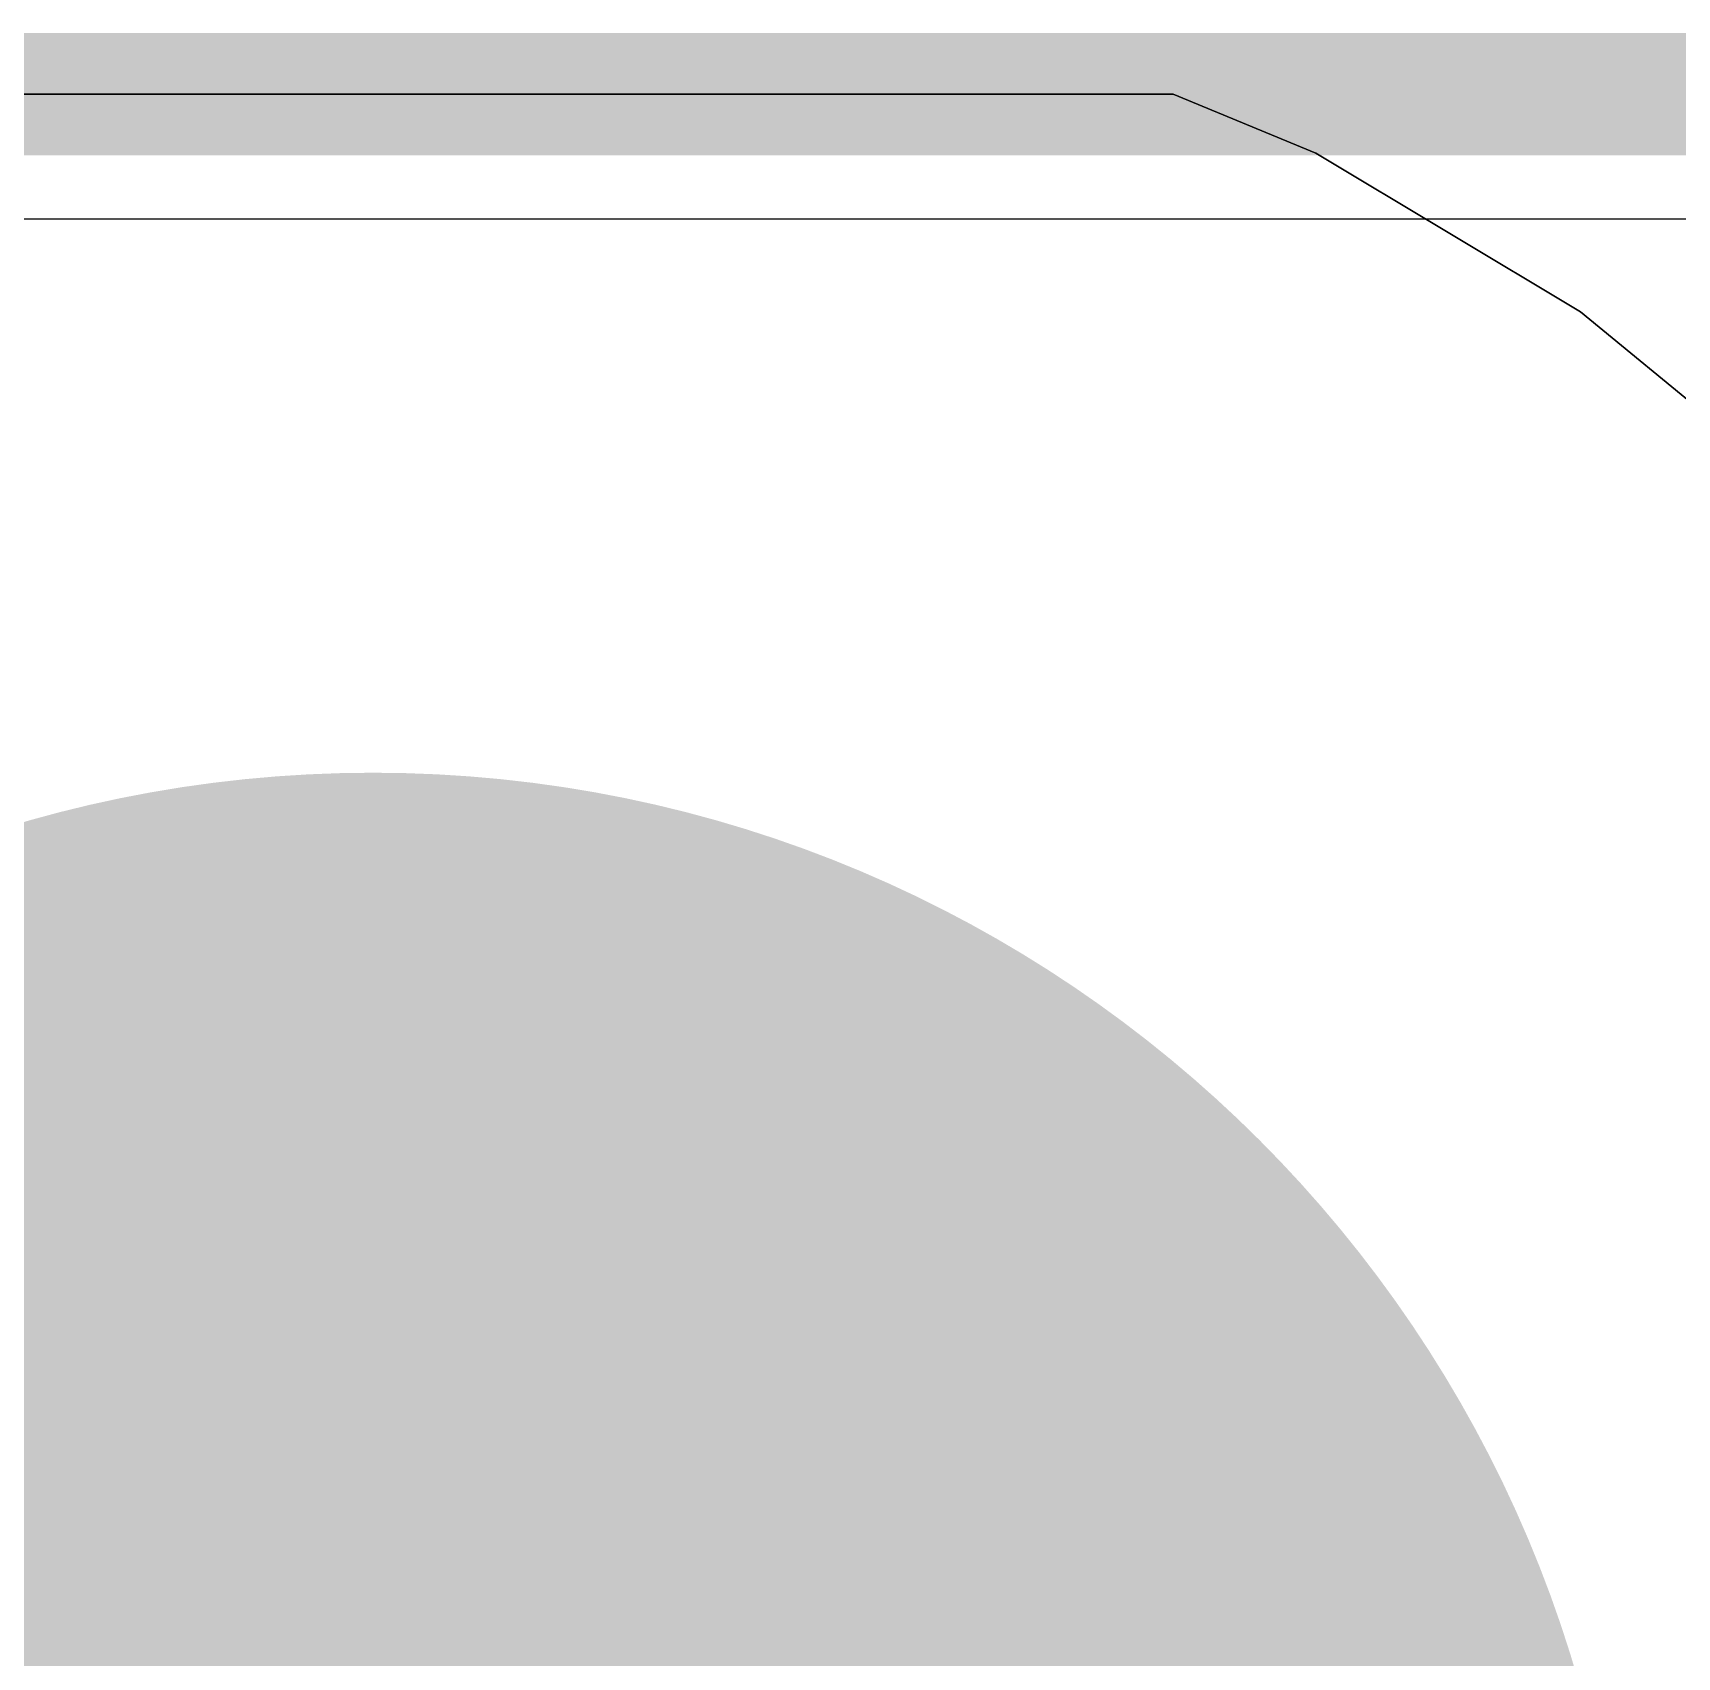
# Model space of a CAD drawing. Header units: inches. Extents: x -4 to 5258, y -4 to 5281.
# Drawn here: x -0.724 to 2.688, y 102.767 to 106.136 of the extents above; entities that cross this region are included whole.
import ezdxf

# ---------------------------------------------------------------- set-up
doc = ezdxf.new("R2010")
doc.units = ezdxf.units.IN
for name, color, linetype in [('Board Outline', 216, 'Continuous'), ('Bottom Layer', 5, 'Continuous'), ('Bottom Solder', 6, 'Continuous'), ('Drill Drawing', 1, 'Continuous'), ('Layer 1', 16, 'Continuous'), ('Layer 2', 76, 'Continuous'), ('Multi-Layer', 9, 'Continuous'), ('Pad Holes', 156, 'Continuous'), ('Top Layer', 1, 'Continuous'), ('Top Solder', 216, 'Continuous'), ('Via Holes', 16, 'Continuous')]:
    doc.layers.add(name, color=color, linetype=linetype)

msp = doc.modelspace()

# ---------------------------------------------------------------- hatches: boundary and pattern name
at = {"layer": 'Bottom Layer'}
h = msp.add_hatch(color=5, dxfattribs=at)
edge = h.paths.add_edge_path()
edge.add_arc((-0.0187, 102), 2.5, 0, 360)
h = msp.add_hatch(color=5, dxfattribs=at)
edge = h.paths.add_edge_path()
edge.add_arc((0.1083, 103.96), 0.3, 0, 360)
h = msp.add_hatch(color=5, dxfattribs=at)
edge = h.paths.add_edge_path()
edge.add_arc((1.4541, 103.2973), 0.3, 0, 360)
at = {"layer": 'Bottom Solder'}
h = msp.add_hatch(color=6, dxfattribs=at)
edge = h.paths.add_edge_path()
edge.add_arc((-0.0187, 102), 2.6016, 0, 360)
h = msp.add_hatch(color=6, dxfattribs=at)
edge = h.paths.add_edge_path()
edge.add_arc((0.1083, 103.96), 0.4016, 0, 360)
h = msp.add_hatch(color=6, dxfattribs=at)
edge = h.paths.add_edge_path()
edge.add_arc((1.4541, 103.2973), 0.4016, 0, 360)
at = {"layer": 'Layer 1'}
h = msp.add_hatch(color=16, dxfattribs=at)
edge = h.paths.add_edge_path()
edge.add_arc((-0.0187, 102), 2.5, 0, 360)
h = msp.add_hatch(color=16, dxfattribs=at)
edge = h.paths.add_edge_path()
edge.add_arc((0.1083, 103.96), 0.3, 0, 360)
h = msp.add_hatch(color=16, dxfattribs=at)
edge = h.paths.add_edge_path()
edge.add_arc((1.4541, 103.2973), 0.3, 0, 360)
at = {"layer": 'Layer 2'}
h = msp.add_hatch(color=76, dxfattribs=at)
edge = h.paths.add_edge_path()
edge.add_arc((-0.0187, 102), 2.5, 0, 360)
h = msp.add_hatch(color=76, dxfattribs=at)
edge = h.paths.add_edge_path()
edge.add_arc((0.1083, 103.96), 0.3, 0, 360)
h = msp.add_hatch(color=76, dxfattribs=at)
edge = h.paths.add_edge_path()
edge.add_arc((1.4541, 103.2973), 0.3, 0, 360)
at = {"layer": 'Multi-Layer'}
h = msp.add_hatch(color=9, dxfattribs=at)
edge = h.paths.add_edge_path()
edge.add_arc((-0.0187, 102), 2.5, 0, 360)
at = {"layer": 'Pad Holes'}
h = msp.add_hatch(color=7, dxfattribs=at)
edge = h.paths.add_edge_path()
edge.add_arc((-0.0187, 102), 1.55, 0, 360)
at = {"layer": 'Top Layer'}
h = msp.add_hatch(color=1, dxfattribs=at)
edge = h.paths.add_edge_path()
edge.add_arc((-0.0187, 102), 2.5, 0, 360)
h = msp.add_hatch(color=1, dxfattribs=at)
edge = h.paths.add_edge_path()
edge.add_arc((0.1083, 103.96), 0.3, 0, 360)
h = msp.add_hatch(color=1, dxfattribs=at)
edge = h.paths.add_edge_path()
edge.add_arc((1.4541, 103.2973), 0.3, 0, 360)
at = {"layer": 'Top Solder'}
h = msp.add_hatch(color=216, dxfattribs=at)
edge = h.paths.add_edge_path()
edge.add_arc((-0.0187, 102), 2.6016, 0, 360)
h = msp.add_hatch(color=216, dxfattribs=at)
edge = h.paths.add_edge_path()
edge.add_arc((0.1083, 103.96), 0.4016, 0, 360)
h = msp.add_hatch(color=216, dxfattribs=at)
edge = h.paths.add_edge_path()
edge.add_arc((1.4541, 103.2973), 0.4016, 0, 360)
at = {"layer": 'Via Holes'}
h = msp.add_hatch(color=7, dxfattribs=at)
edge = h.paths.add_edge_path()
edge.add_arc((0.1083, 103.96), 0.15, 0, 360)
h = msp.add_hatch(color=7, dxfattribs=at)
edge = h.paths.add_edge_path()
edge.add_arc((1.4541, 103.2973), 0.15, 0, 360)

# ---------------------------------------------------------------- linework, layer by layer
at = {"layer": 'Board Outline'}
msp.add_lwpolyline([(-4.0093, 106.0093, 0.254, 0.254, 0), (145.9907, 106.0093, 0.254, 0.254, 0)], format="xyseb", dxfattribs=at)
at = {"layer": 'Bottom Layer'}
for p, q in [((1.642, 106.0094), (-4.0094, 106.0094)), ((1.642, 106.0094), (1.642, 106.0094)), ((1.9378, 105.8869), (1.642, 106.0094)), ((2.4869, 105.5577), (1.9378, 105.8869)), ((2.9818, 105.1516), (2.4869, 105.5577))]:
    msp.add_line(p, q, dxfattribs=at)
at = {"layer": 'Bottom Solder'}
for p, q in [((1.642, 106.0094), (-4.0094, 106.0094)), ((1.642, 106.0094), (1.642, 106.0094)), ((1.9378, 105.8869), (1.642, 106.0094)), ((2.4869, 105.5577), (1.9378, 105.8869)), ((2.9818, 105.1516), (2.4869, 105.5577))]:
    msp.add_line(p, q, dxfattribs=at)
at = {"layer": 'Drill Drawing'}
for points in [[(-0.0187, 104.087, 0.0508, 0.0508, 0), (-0.0187, 104.214, 0.0508, 0.0508, 0)], [(-0.0187, 104.214, 0.0508, 0.0508, 0), (0.2353, 104.214, 0.0508, 0.0508, 0)], [(0.2353, 104.087, 0.0508, 0.0508, 0), (0.2353, 104.214, 0.0508, 0.0508, 0)], [(0.0321, 104.0362, 0.0508, 0.0508, 0), (0.0321, 104.1124, 0.0508, 0.0508, 0)], [(0.0321, 104.1124, 0.0508, 0.0508, 0), (0.1845, 104.1124, 0.0508, 0.0508, 0)], [(0.1845, 104.0362, 0.0508, 0.0508, 0), (0.1845, 104.1124, 0.0508, 0.0508, 0)], [(-0.1457, 103.833, 0.0508, 0.0508, 0), (-0.1457, 104.087, 0.0508, 0.0508, 0)], [(-0.1457, 104.087, 0.0508, 0.0508, 0), (-0.0187, 104.087, 0.0508, 0.0508, 0)], [(0.2353, 104.087, 0.0508, 0.0508, 0), (0.3623, 104.087, 0.0508, 0.0508, 0)], [(0.3623, 103.833, 0.0508, 0.0508, 0), (0.3623, 104.087, 0.0508, 0.0508, 0)], [(-0.0441, 103.8838, 0.0508, 0.0508, 0), (-0.0441, 104.0362, 0.0508, 0.0508, 0)], [(-0.0441, 104.0362, 0.0508, 0.0508, 0), (0.0321, 104.0362, 0.0508, 0.0508, 0)], [(0.1845, 104.0362, 0.0508, 0.0508, 0), (0.2607, 104.0362, 0.0508, 0.0508, 0)], [(0.2607, 103.8838, 0.0508, 0.0508, 0), (0.2607, 104.0362, 0.0508, 0.0508, 0)], [(-0.0441, 103.8838, 0.0508, 0.0508, 0), (0.0321, 103.8838, 0.0508, 0.0508, 0)], [(0.0321, 103.8076, 0.0508, 0.0508, 0), (0.0321, 103.8838, 0.0508, 0.0508, 0)], [(0.1845, 103.8838, 0.0508, 0.0508, 0), (0.2607, 103.8838, 0.0508, 0.0508, 0)], [(0.1845, 103.8076, 0.0508, 0.0508, 0), (0.1845, 103.8838, 0.0508, 0.0508, 0)], [(-0.1457, 103.833, 0.0508, 0.0508, 0), (-0.0187, 103.833, 0.0508, 0.0508, 0)], [(-0.0187, 103.706, 0.0508, 0.0508, 0), (-0.0187, 103.833, 0.0508, 0.0508, 0)], [(0.0321, 103.8076, 0.0508, 0.0508, 0), (0.1845, 103.8076, 0.0508, 0.0508, 0)], [(0.2353, 103.833, 0.0508, 0.0508, 0), (0.3623, 103.833, 0.0508, 0.0508, 0)], [(0.2353, 103.706, 0.0508, 0.0508, 0), (0.2353, 103.833, 0.0508, 0.0508, 0)], [(-0.0187, 103.706, 0.0508, 0.0508, 0), (0.2353, 103.706, 0.0508, 0.0508, 0)], [(1.3271, 103.4243, 0.0508, 0.0508, 0), (1.3271, 103.5513, 0.0508, 0.0508, 0)], [(1.3271, 103.5513, 0.0508, 0.0508, 0), (1.5811, 103.5513, 0.0508, 0.0508, 0)], [(1.5811, 103.4243, 0.0508, 0.0508, 0), (1.5811, 103.5513, 0.0508, 0.0508, 0)], [(1.3779, 103.3735, 0.0508, 0.0508, 0), (1.3779, 103.4497, 0.0508, 0.0508, 0)], [(1.3779, 103.4497, 0.0508, 0.0508, 0), (1.5303, 103.4497, 0.0508, 0.0508, 0)], [(1.5303, 103.3735, 0.0508, 0.0508, 0), (1.5303, 103.4497, 0.0508, 0.0508, 0)], [(1.2001, 103.1703, 0.0508, 0.0508, 0), (1.2001, 103.4243, 0.0508, 0.0508, 0)], [(1.2001, 103.4243, 0.0508, 0.0508, 0), (1.3271, 103.4243, 0.0508, 0.0508, 0)], [(1.5811, 103.4243, 0.0508, 0.0508, 0), (1.7081, 103.4243, 0.0508, 0.0508, 0)], [(1.7081, 103.1703, 0.0508, 0.0508, 0), (1.7081, 103.4243, 0.0508, 0.0508, 0)], [(1.3017, 103.2211, 0.0508, 0.0508, 0), (1.3017, 103.3735, 0.0508, 0.0508, 0)], [(1.3017, 103.3735, 0.0508, 0.0508, 0), (1.3779, 103.3735, 0.0508, 0.0508, 0)], [(1.5303, 103.3735, 0.0508, 0.0508, 0), (1.6065, 103.3735, 0.0508, 0.0508, 0)], [(1.6065, 103.2211, 0.0508, 0.0508, 0), (1.6065, 103.3735, 0.0508, 0.0508, 0)], [(1.3017, 103.2211, 0.0508, 0.0508, 0), (1.3779, 103.2211, 0.0508, 0.0508, 0)], [(1.3779, 103.1449, 0.0508, 0.0508, 0), (1.3779, 103.2211, 0.0508, 0.0508, 0)], [(1.5303, 103.2211, 0.0508, 0.0508, 0), (1.6065, 103.2211, 0.0508, 0.0508, 0)], [(1.5303, 103.1449, 0.0508, 0.0508, 0), (1.5303, 103.2211, 0.0508, 0.0508, 0)], [(1.2001, 103.1703, 0.0508, 0.0508, 0), (1.3271, 103.1703, 0.0508, 0.0508, 0)], [(1.3271, 103.0433, 0.0508, 0.0508, 0), (1.3271, 103.1703, 0.0508, 0.0508, 0)], [(1.5811, 103.1703, 0.0508, 0.0508, 0), (1.7081, 103.1703, 0.0508, 0.0508, 0)], [(1.5811, 103.0433, 0.0508, 0.0508, 0), (1.5811, 103.1703, 0.0508, 0.0508, 0)], [(1.3779, 103.1449, 0.0508, 0.0508, 0), (1.5303, 103.1449, 0.0508, 0.0508, 0)], [(1.3271, 103.0433, 0.0508, 0.0508, 0), (1.5811, 103.0433, 0.0508, 0.0508, 0)]]:
    msp.add_lwpolyline(points, format="xyseb", dxfattribs=at)
for points in [[(-0.0314, 104.214, 0.0254, 0.0254, 1), (-0.006, 104.214, 0.0254, 0.0254, 1)], [(-0.0314, 104.214, 0.0254, 0.0254, 1), (-0.006, 104.214, 0.0254, 0.0254, 1)], [(0.2226, 104.214, 0.0254, 0.0254, 1), (0.248, 104.214, 0.0254, 0.0254, 1)], [(0.2226, 104.214, 0.0254, 0.0254, 1), (0.248, 104.214, 0.0254, 0.0254, 1)], [(0.0194, 104.1124, 0.0254, 0.0254, 1), (0.0448, 104.1124, 0.0254, 0.0254, 1)], [(0.0194, 104.1124, 0.0254, 0.0254, 1), (0.0448, 104.1124, 0.0254, 0.0254, 1)], [(0.1718, 104.1124, 0.0254, 0.0254, 1), (0.1972, 104.1124, 0.0254, 0.0254, 1)], [(0.1718, 104.1124, 0.0254, 0.0254, 1), (0.1972, 104.1124, 0.0254, 0.0254, 1)], [(-0.1584, 104.087, 0.0254, 0.0254, 1), (-0.133, 104.087, 0.0254, 0.0254, 1)], [(-0.1584, 104.087, 0.0254, 0.0254, 1), (-0.133, 104.087, 0.0254, 0.0254, 1)], [(-0.0314, 104.087, 0.0254, 0.0254, 1), (-0.006, 104.087, 0.0254, 0.0254, 1)], [(-0.0314, 104.087, 0.0254, 0.0254, 1), (-0.006, 104.087, 0.0254, 0.0254, 1)], [(0.2226, 104.087, 0.0254, 0.0254, 1), (0.248, 104.087, 0.0254, 0.0254, 1)], [(0.2226, 104.087, 0.0254, 0.0254, 1), (0.248, 104.087, 0.0254, 0.0254, 1)], [(0.3496, 104.087, 0.0254, 0.0254, 1), (0.375, 104.087, 0.0254, 0.0254, 1)], [(0.3496, 104.087, 0.0254, 0.0254, 1), (0.375, 104.087, 0.0254, 0.0254, 1)], [(-0.0568, 104.0362, 0.0254, 0.0254, 1), (-0.0314, 104.0362, 0.0254, 0.0254, 1)], [(-0.0568, 104.0362, 0.0254, 0.0254, 1), (-0.0314, 104.0362, 0.0254, 0.0254, 1)], [(0.0194, 104.0362, 0.0254, 0.0254, 1), (0.0448, 104.0362, 0.0254, 0.0254, 1)], [(0.0194, 104.0362, 0.0254, 0.0254, 1), (0.0448, 104.0362, 0.0254, 0.0254, 1)], [(0.1718, 104.0362, 0.0254, 0.0254, 1), (0.1972, 104.0362, 0.0254, 0.0254, 1)], [(0.1718, 104.0362, 0.0254, 0.0254, 1), (0.1972, 104.0362, 0.0254, 0.0254, 1)], [(0.248, 104.0362, 0.0254, 0.0254, 1), (0.2734, 104.0362, 0.0254, 0.0254, 1)], [(0.248, 104.0362, 0.0254, 0.0254, 1), (0.2734, 104.0362, 0.0254, 0.0254, 1)], [(-0.0568, 103.8838, 0.0254, 0.0254, 1), (-0.0314, 103.8838, 0.0254, 0.0254, 1)], [(-0.0568, 103.8838, 0.0254, 0.0254, 1), (-0.0314, 103.8838, 0.0254, 0.0254, 1)], [(0.0194, 103.8838, 0.0254, 0.0254, 1), (0.0448, 103.8838, 0.0254, 0.0254, 1)], [(0.0194, 103.8838, 0.0254, 0.0254, 1), (0.0448, 103.8838, 0.0254, 0.0254, 1)], [(0.1718, 103.8838, 0.0254, 0.0254, 1), (0.1972, 103.8838, 0.0254, 0.0254, 1)], [(0.1718, 103.8838, 0.0254, 0.0254, 1), (0.1972, 103.8838, 0.0254, 0.0254, 1)], [(0.248, 103.8838, 0.0254, 0.0254, 1), (0.2734, 103.8838, 0.0254, 0.0254, 1)], [(0.248, 103.8838, 0.0254, 0.0254, 1), (0.2734, 103.8838, 0.0254, 0.0254, 1)], [(-0.1584, 103.833, 0.0254, 0.0254, 1), (-0.133, 103.833, 0.0254, 0.0254, 1)], [(-0.1584, 103.833, 0.0254, 0.0254, 1), (-0.133, 103.833, 0.0254, 0.0254, 1)], [(-0.0314, 103.833, 0.0254, 0.0254, 1), (-0.006, 103.833, 0.0254, 0.0254, 1)], [(-0.0314, 103.833, 0.0254, 0.0254, 1), (-0.006, 103.833, 0.0254, 0.0254, 1)], [(0.0194, 103.8076, 0.0254, 0.0254, 1), (0.0448, 103.8076, 0.0254, 0.0254, 1)], [(0.0194, 103.8076, 0.0254, 0.0254, 1), (0.0448, 103.8076, 0.0254, 0.0254, 1)], [(0.1718, 103.8076, 0.0254, 0.0254, 1), (0.1972, 103.8076, 0.0254, 0.0254, 1)], [(0.1718, 103.8076, 0.0254, 0.0254, 1), (0.1972, 103.8076, 0.0254, 0.0254, 1)], [(0.2226, 103.833, 0.0254, 0.0254, 1), (0.248, 103.833, 0.0254, 0.0254, 1)], [(0.2226, 103.833, 0.0254, 0.0254, 1), (0.248, 103.833, 0.0254, 0.0254, 1)], [(0.3496, 103.833, 0.0254, 0.0254, 1), (0.375, 103.833, 0.0254, 0.0254, 1)], [(0.3496, 103.833, 0.0254, 0.0254, 1), (0.375, 103.833, 0.0254, 0.0254, 1)], [(-0.0314, 103.706, 0.0254, 0.0254, 1), (-0.006, 103.706, 0.0254, 0.0254, 1)], [(-0.0314, 103.706, 0.0254, 0.0254, 1), (-0.006, 103.706, 0.0254, 0.0254, 1)], [(0.2226, 103.706, 0.0254, 0.0254, 1), (0.248, 103.706, 0.0254, 0.0254, 1)], [(0.2226, 103.706, 0.0254, 0.0254, 1), (0.248, 103.706, 0.0254, 0.0254, 1)], [(1.3144, 103.5513, 0.0254, 0.0254, 1), (1.3398, 103.5513, 0.0254, 0.0254, 1)], [(1.3144, 103.5513, 0.0254, 0.0254, 1), (1.3398, 103.5513, 0.0254, 0.0254, 1)], [(1.5684, 103.5513, 0.0254, 0.0254, 1), (1.5938, 103.5513, 0.0254, 0.0254, 1)], [(1.5684, 103.5513, 0.0254, 0.0254, 1), (1.5938, 103.5513, 0.0254, 0.0254, 1)], [(1.3652, 103.4497, 0.0254, 0.0254, 1), (1.3906, 103.4497, 0.0254, 0.0254, 1)], [(1.3652, 103.4497, 0.0254, 0.0254, 1), (1.3906, 103.4497, 0.0254, 0.0254, 1)], [(1.5176, 103.4497, 0.0254, 0.0254, 1), (1.543, 103.4497, 0.0254, 0.0254, 1)], [(1.5176, 103.4497, 0.0254, 0.0254, 1), (1.543, 103.4497, 0.0254, 0.0254, 1)], [(1.1874, 103.4243, 0.0254, 0.0254, 1), (1.2128, 103.4243, 0.0254, 0.0254, 1)], [(1.1874, 103.4243, 0.0254, 0.0254, 1), (1.2128, 103.4243, 0.0254, 0.0254, 1)], [(1.3144, 103.4243, 0.0254, 0.0254, 1), (1.3398, 103.4243, 0.0254, 0.0254, 1)], [(1.3144, 103.4243, 0.0254, 0.0254, 1), (1.3398, 103.4243, 0.0254, 0.0254, 1)], [(1.5684, 103.4243, 0.0254, 0.0254, 1), (1.5938, 103.4243, 0.0254, 0.0254, 1)], [(1.5684, 103.4243, 0.0254, 0.0254, 1), (1.5938, 103.4243, 0.0254, 0.0254, 1)], [(1.6954, 103.4243, 0.0254, 0.0254, 1), (1.7208, 103.4243, 0.0254, 0.0254, 1)], [(1.6954, 103.4243, 0.0254, 0.0254, 1), (1.7208, 103.4243, 0.0254, 0.0254, 1)], [(1.289, 103.3735, 0.0254, 0.0254, 1), (1.3144, 103.3735, 0.0254, 0.0254, 1)], [(1.289, 103.3735, 0.0254, 0.0254, 1), (1.3144, 103.3735, 0.0254, 0.0254, 1)], [(1.3652, 103.3735, 0.0254, 0.0254, 1), (1.3906, 103.3735, 0.0254, 0.0254, 1)], [(1.3652, 103.3735, 0.0254, 0.0254, 1), (1.3906, 103.3735, 0.0254, 0.0254, 1)], [(1.5176, 103.3735, 0.0254, 0.0254, 1), (1.543, 103.3735, 0.0254, 0.0254, 1)], [(1.5176, 103.3735, 0.0254, 0.0254, 1), (1.543, 103.3735, 0.0254, 0.0254, 1)], [(1.5938, 103.3735, 0.0254, 0.0254, 1), (1.6192, 103.3735, 0.0254, 0.0254, 1)], [(1.5938, 103.3735, 0.0254, 0.0254, 1), (1.6192, 103.3735, 0.0254, 0.0254, 1)], [(1.289, 103.2211, 0.0254, 0.0254, 1), (1.3144, 103.2211, 0.0254, 0.0254, 1)], [(1.289, 103.2211, 0.0254, 0.0254, 1), (1.3144, 103.2211, 0.0254, 0.0254, 1)], [(1.3652, 103.2211, 0.0254, 0.0254, 1), (1.3906, 103.2211, 0.0254, 0.0254, 1)], [(1.3652, 103.2211, 0.0254, 0.0254, 1), (1.3906, 103.2211, 0.0254, 0.0254, 1)], [(1.5176, 103.2211, 0.0254, 0.0254, 1), (1.543, 103.2211, 0.0254, 0.0254, 1)], [(1.5176, 103.2211, 0.0254, 0.0254, 1), (1.543, 103.2211, 0.0254, 0.0254, 1)], [(1.5938, 103.2211, 0.0254, 0.0254, 1), (1.6192, 103.2211, 0.0254, 0.0254, 1)], [(1.5938, 103.2211, 0.0254, 0.0254, 1), (1.6192, 103.2211, 0.0254, 0.0254, 1)], [(1.1874, 103.1703, 0.0254, 0.0254, 1), (1.2128, 103.1703, 0.0254, 0.0254, 1)], [(1.1874, 103.1703, 0.0254, 0.0254, 1), (1.2128, 103.1703, 0.0254, 0.0254, 1)], [(1.3144, 103.1703, 0.0254, 0.0254, 1), (1.3398, 103.1703, 0.0254, 0.0254, 1)], [(1.3144, 103.1703, 0.0254, 0.0254, 1), (1.3398, 103.1703, 0.0254, 0.0254, 1)], [(1.5684, 103.1703, 0.0254, 0.0254, 1), (1.5938, 103.1703, 0.0254, 0.0254, 1)], [(1.5684, 103.1703, 0.0254, 0.0254, 1), (1.5938, 103.1703, 0.0254, 0.0254, 1)], [(1.6954, 103.1703, 0.0254, 0.0254, 1), (1.7208, 103.1703, 0.0254, 0.0254, 1)], [(1.6954, 103.1703, 0.0254, 0.0254, 1), (1.7208, 103.1703, 0.0254, 0.0254, 1)], [(1.3652, 103.1449, 0.0254, 0.0254, 1), (1.3906, 103.1449, 0.0254, 0.0254, 1)], [(1.3652, 103.1449, 0.0254, 0.0254, 1), (1.3906, 103.1449, 0.0254, 0.0254, 1)], [(1.5176, 103.1449, 0.0254, 0.0254, 1), (1.543, 103.1449, 0.0254, 0.0254, 1)], [(1.5176, 103.1449, 0.0254, 0.0254, 1), (1.543, 103.1449, 0.0254, 0.0254, 1)], [(1.3144, 103.0433, 0.0254, 0.0254, 1), (1.3398, 103.0433, 0.0254, 0.0254, 1)], [(1.3144, 103.0433, 0.0254, 0.0254, 1), (1.3398, 103.0433, 0.0254, 0.0254, 1)], [(1.5684, 103.0433, 0.0254, 0.0254, 1), (1.5938, 103.0433, 0.0254, 0.0254, 1)], [(1.5684, 103.0433, 0.0254, 0.0254, 1), (1.5938, 103.0433, 0.0254, 0.0254, 1)]]:
    msp.add_lwpolyline(points, format="xyseb", close=True, dxfattribs=at)
at = {"layer": 'Layer 1'}
msp.add_line((-3.7504, 105.7504), (145.7317, 105.7504), dxfattribs=at)
at = {"layer": 'Top Layer'}
for p, q in [((1.642, 106.0094), (-4.0094, 106.0094)), ((1.642, 106.0094), (1.642, 106.0094)), ((1.9378, 105.8869), (1.642, 106.0094)), ((2.4869, 105.5577), (1.9378, 105.8869)), ((2.9818, 105.1516), (2.4869, 105.5577))]:
    msp.add_line(p, q, dxfattribs=at)
at = {"layer": 'Top Solder'}
for p, q in [((-4.0094, 106.0094), (1.642, 106.0094)), ((1.642, 106.0094), (1.9378, 105.8868)), ((1.9378, 105.8868), (2.4869, 105.5577)), ((2.4869, 105.5577), (2.9818, 105.1515))]:
    msp.add_line(p, q, dxfattribs=at)

doc.saveas('drawing.dxf')
